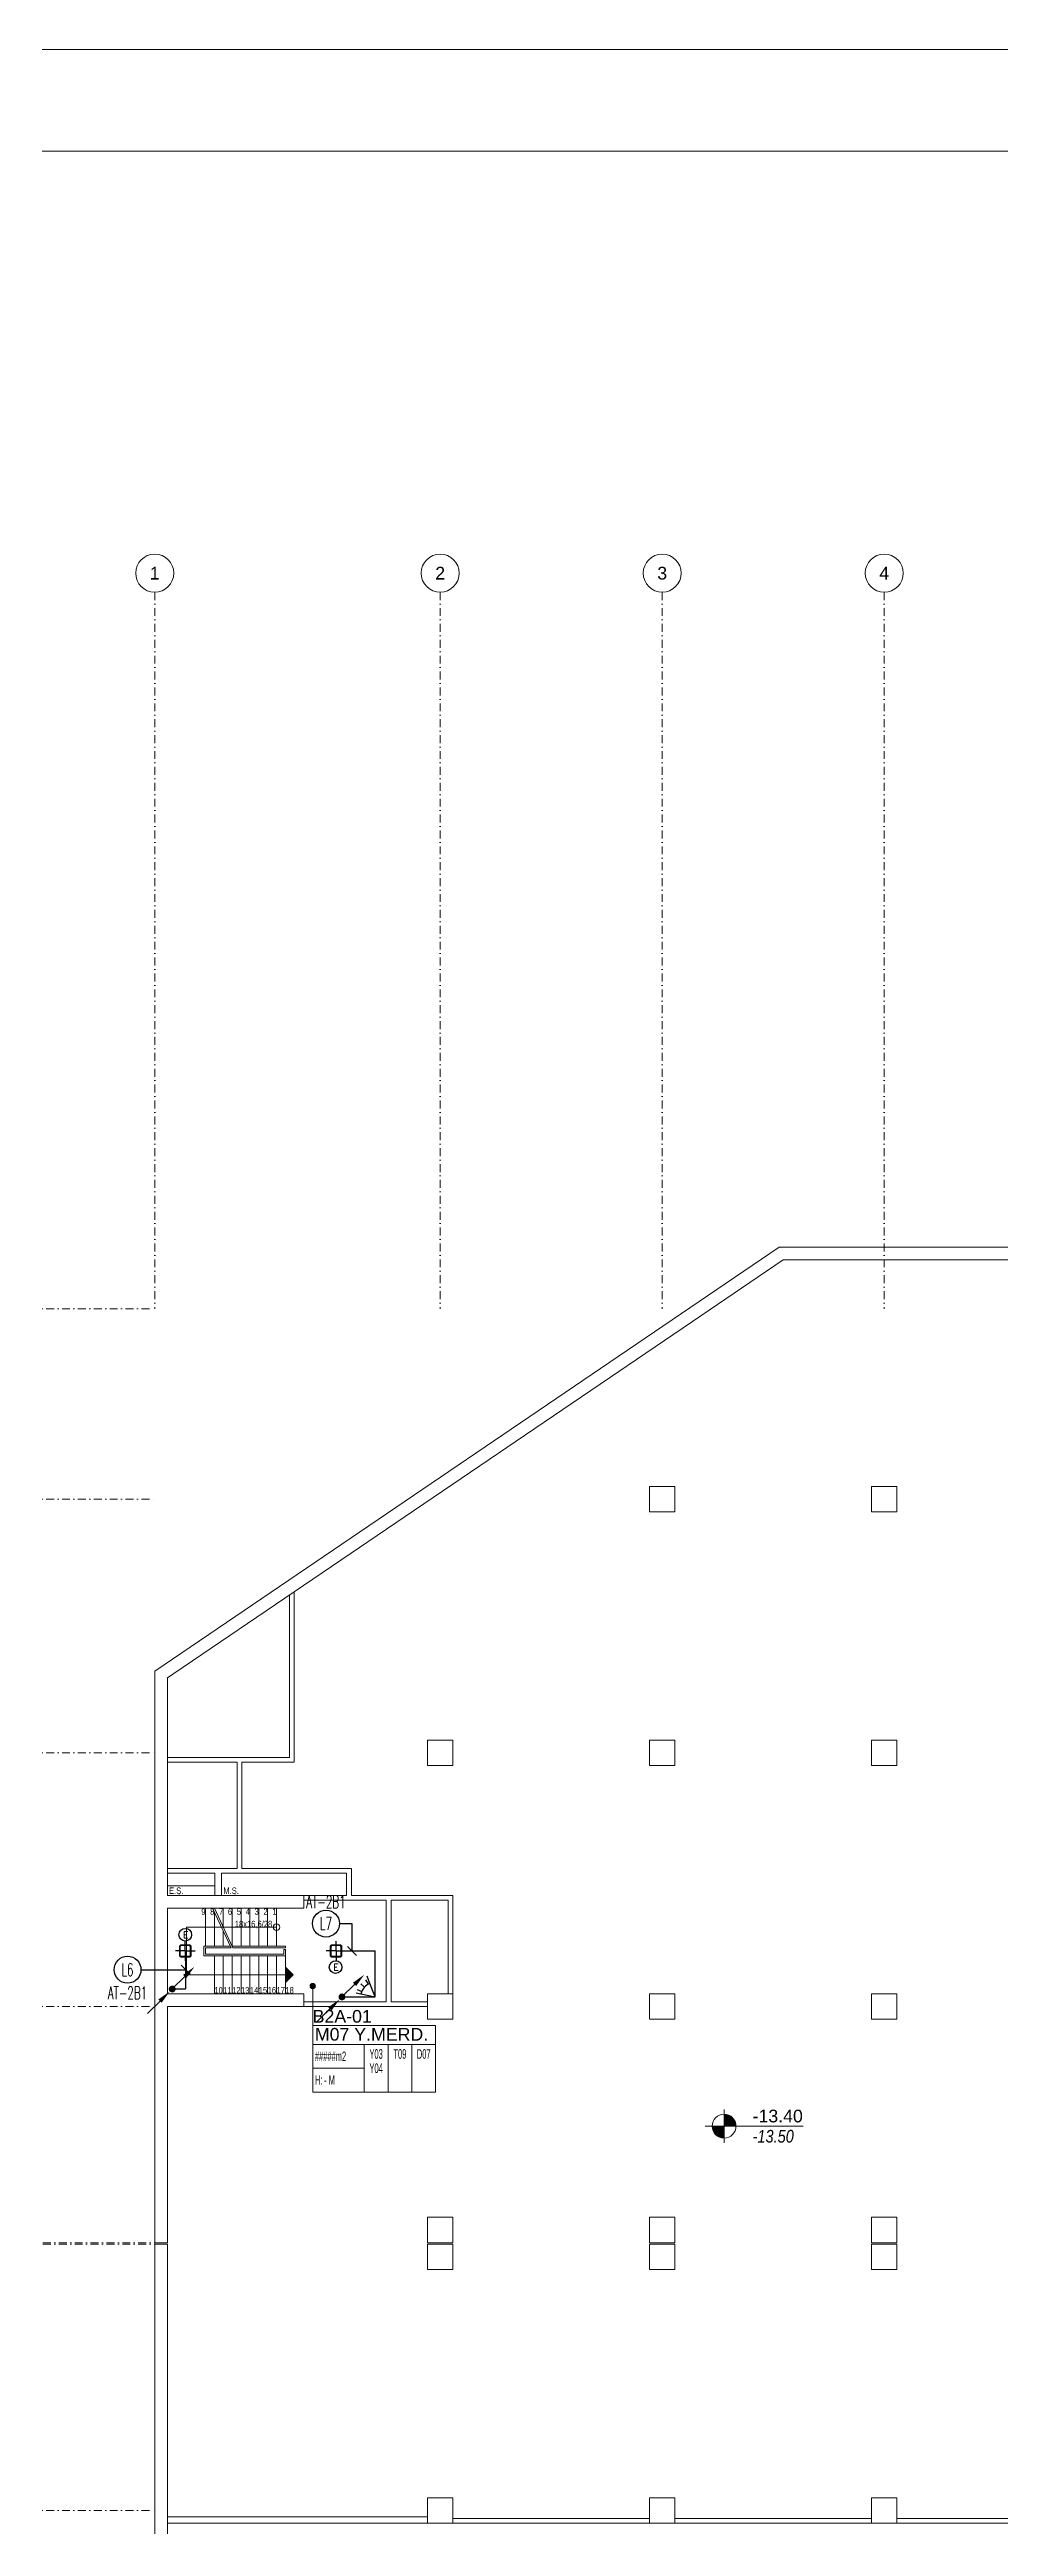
# Model space of a CAD drawing. Header units: metres. Extents: x -13316 to 152404, y -3899 to 30226.
# Drawn here: x 27988 to 30986, y 5110 to 12921 of the extents above; entities that cross this region are included whole.
import ezdxf
from ezdxf.enums import TextEntityAlignment as Align

# ---------------------------------------------------------------- set-up
doc = ezdxf.new("R2010")
doc.units = ezdxf.units.M
doc.header["$LTSCALE"] = 100
doc.header["$MEASUREMENT"] = 0
doc.linetypes.add('DASHDOT2', pattern=[0.5, 0.25, -0.125, 0, -0.125])
doc.layers.get('0').update_dxf_attribs({"color": 9, "lineweight": 9})
for name, color, linetype, lineweight in [('00', 9, 'Continuous', 9), ('01', 9, 'Continuous', 9), ('06D', 9, 'Continuous', 9), ('19', 9, 'Continuous', 9), ('21', 9, 'Continuous', 9), ('21_mahal200', 9, 'Continuous', 9), ('24', 9, 'DASHDOT2', 9), ('40A', 9, 'Continuous', 9), ('E-2x18(W) PL DOWNLIGHT ARMATÜR (SIVAÜSTÜ)', 7, 'Continuous', 30), ('E-ACİL AYDINLATMA KİTİ', 7, 'Continuous', 30), ('E-AŞAĞIDAN GELİP YUKARIYA GİDEN HAT', 7, 'Continuous', 30), ('E-DUVARA MONTE PIR (HAREKET SENSÖRÜ)', 7, 'Continuous', 30), ('E-KABLO', 7, 'Continuous', 30), ('E-LINYE', 7, 'Continuous', 30)]:
    doc.layers.add(name, color=color, linetype=linetype, lineweight=lineweight)
doc.styles.add('Arial', font='arial.ttf', dxfattribs={"height": 2.5})
doc.styles.add('E-YAZI', font='txttw.shx')
doc.styles.add('MuuM_TEXT-ITALIC', font='ARIALNI.TTF')
doc.styles.add('MuuM_TEXT-STANDART', font='ARIALN.TTF')
doc.dimstyles.new('MuuM_DIM200', dxfattribs={"dimscale": 20, "dimtxt": 2, "dimasz": 1, "dimexe": 1, "dimexo": 1, "dimgap": 1, "dimtad": 1, "dimdec": 1, "dimrnd": 0.5, "dimdsep": 46, "dimtxsty": 'MuuM_TEXT-STANDART', "dimblk": 'ARCHTICK', "dimcen": 0, "dimdle": 0.15, "dimclrd": 256, "dimclre": 256, "dimclrt": 256, "dimadec": 0, "dimazin": 0, "dimtfac": 5, "dimtdec": 1, "dimtix": 1, "dimtmove": 2, "dimatfit": 3, "dimldrblk": 'DOT', "dimfxl": 3, "dimfxlon": 1, "dimtolj": 1, "dimlwd": -1, "dimlwe": -1, "dimarcsym": 0})

# ---------------------------------------------------------------- blocks, each defined once
blk = doc.blocks.new('0_aks')
at = {"linetype": 'Continuous'}
blk.add_circle((0, 0), 3, dxfattribs=at)
at = {"style": 'Arial'}
blk.add_attdef('AKS', text='', height=2, dxfattribs=at).set_placement((0, 0), align=Align.MIDDLE_CENTER)
blk = doc.blocks.new('p-akslar_yeni')
at = {"layer": '24'}
for points in [[(6415, 2315.1), (6415, 55)], [(7315, 2315.1), (7315, 55)], [(8015, 2315.1), (8015, 55)], [(8715, 2315.1), (8715, 55)], [(2164.8, 55), (6415, 55)], [(2164.8, -545), (6415, -545)], [(2164.8, -1345), (6415, -1345)], [(2164.8, -2145), (6415, -2145)], [(2164.8, -2790), (2204.8, -2790), (2204.8, -2890), (6415, -2890)], [(2164.8, -2995), (2204.8, -2995), (2204.8, -2895), (6415, -2895)], [(2164.8, -3735), (6415, -3735)]]:
    blk.add_lwpolyline(points, dxfattribs=at)
at = {"layer": '21', "xscale": 20, "yscale": 20, "zscale": 20}
for p, values in [((6415, 2375.1), {'AKS': '1'}), ((7315, 2375.1), {'AKS': '2'}), ((8015, 2375.1), {'AKS': '3'}), ((8715, 2375.1), {'AKS': '4'})]:
    blk.add_blockref('0_aks', p, dxfattribs=at).add_auto_attribs(values)
blk = doc.blocks.new('100_AŞAĞIDAN GELİP YUKARIYA GİDEN HAT')
at = {"layer": 'E-AŞAĞIDAN GELİP YUKARIYA GİDEN HAT', "color": 3, "linetype": 'Continuous'}
for p, q in [((2.47, 2.47), (0, 0)), ((-2.39, -2.38), (-4.86, -4.85))]:
    blk.add_line(p, q, dxfattribs=at)
at = {"layer": 'E-AŞAĞIDAN GELİP YUKARIYA GİDEN HAT', "color": 4, "linetype": 'Continuous', "const_width": 0.675}
blk.add_lwpolyline([(0.34, 0, 1), (-0.34, 0, 1)], format="xyb", close=True, dxfattribs=at)
at = {"layer": 'E-AŞAĞIDAN GELİP YUKARIYA GİDEN HAT', "color": 3, "linetype": 'Continuous'}
for points in [[(2.15, 2.79), (2.79, 2.15), (4.38, 4.38)], [(-2.71, -2.06), (-2.07, -2.7), (-0.48, -0.47)]]:
    blk.add_solid(points, dxfattribs=at)
blk = doc.blocks.new('100_DUVARA MONTE PIR (HAREKET SENSÖRÜ)')
at = {"layer": 'E-DUVARA MONTE PIR (HAREKET SENSÖRÜ)', "color": 4}
for p, q in [((2.72, 0.89), (0, 0)), ((0, 0), (2.23, -1.79)), ((3.64, 1.19), (2.72, 0.89)), ((3.8, 0.53), (2.83, 0.39)), ((2.23, -1.79), (3.45, -2.76)), ((3.31, -1.94), (2.47, -1.44)), ((3.75, -0.8), (2.8, -0.59))]:
    blk.add_line(p, q, dxfattribs=at)
blk.add_arc((0, 0), 2.86, 321.3229, 18.1202, dxfattribs=at)
blk = doc.blocks.new('100_2x18(W) PL DOWNLIGHT ARMATÜR (SIVAÜSTÜ)')
at = {"layer": 'E-2x18(W) PL DOWNLIGHT ARMATÜR (SIVAÜSTÜ)', "color": 4, "ltscale": 0.4}
for q in [(-25, 0), (-25, 0), (0, 25), (0, 25), (0, -25), (25, 0), (0, -25), (25, 0)]:
    blk.add_line((0, 0), q, dxfattribs=at)
at = {"layer": 'E-2x18(W) PL DOWNLIGHT ARMATÜR (SIVAÜSTÜ)', "color": 4}
for p, q in [((-12, 15), (-15, 12)), ((-15, 12), (-15, -12)), ((-11.4, 13.5), (-13.5, 11.4)), ((-13.5, 11.4), (-13.5, -11.4)), ((12, 15), (-12, 15)), ((11.4, 13.5), (-11.4, 13.5)), ((13.5, 11.4), (11.4, 13.5)), ((15, 12), (12, 15)), ((13.5, -11.4), (13.5, 11.4)), ((15, -12), (15, 12)), ((-15, -12), (-12, -15)), ((-13.5, -11.4), (-11.4, -13.5)), ((-12, -15), (12, -15)), ((-11.4, -13.5), (11.4, -13.5)), ((11.4, -13.5), (13.5, -11.4)), ((12, -15), (15, -12))]:
    blk.add_line(p, q, dxfattribs=at)
blk = doc.blocks.new('100_ACİL AYDINLATMA KİTİ')
at = {"layer": 'E-ACİL AYDINLATMA KİTİ', "color": 3}
blk.add_circle((0, 0), 1.25, dxfattribs=at)
at = {"layer": 'E-ACİL AYDINLATMA KİTİ', "color": 3, "style": 'E-YAZI'}
blk.add_text('E', height=1.34, dxfattribs=at).set_placement((-0.45, -0.69))
blk = doc.blocks.new('p-kolon_80x80')
blk.add_lwpolyline([(-40, -40), (40, -40), (40, 40), (-40, 40)], close=True)
blk = doc.blocks.new('2.Bod.Ara.Sitatik Elk.')
at = {"layer": '01'}
blk.add_lwpolyline([(2863.6, 154.4), (1981.2, 154.4), (1695, -40), (1695, -40), (60, -1150.3), (40, -1163.9), (40, -1188.2), (40, -1370), (40, -1370), (40, -1430), (40, -1430), (40, -1850), (470, -1850), (470, -1890), (40, -1890), (40, -2160), (470, -2160), (470, -2200), (40, -2200), (40, -2200), (40, -2200), (40, -2945), (0, -2945), (0, -1142.7), (1968.9, 194.4), (2885.9, 194.4)], dxfattribs=at)
blk.add_lwpolyline([(40, -8750), (40, -8710), (40, -8710), (40, -8710), (40, -8710), (40, -8710), (40, -8710), (40, -8710), (40, -7830), (40, -7770), (40, -7030), (40, -6970), (40, -6230), (40, -6170), (40, -5430), (40, -5370), (40, -4630), (40, -4570), (40, -2950), (0, -2950), (0, -8750), (40, -8750)], close=True, dxfattribs=at)
for p in [(1600, -600), (2300, -600), (900, -1400), (1600, -1400), (2300, -1400), (900, -2200), (1600, -2200), (2300, -2200), (900, -2905), (1600, -2905), (2300, -2905), (900, -2990), (1600, -2990), (2300, -2990), (900, -3790), (1600, -3790), (2300, -3790)]:
    blk.add_blockref('p-kolon_80x80', p, dxfattribs=at)
blk = doc.blocks.new('p-M01-M02_merdiven-1050')
at = {"layer": '19'}
h = blk.add_hatch(color=256, dxfattribs=at)
h.dxf.hatch_style = 1
h.paths.add_polyline_path([(84, -372), (36, -372), (60, -396)])
h = blk.add_hatch(color=256, dxfattribs=at)
h.dxf.hatch_style = 1
edge = h.paths.add_edge_path()
edge.add_arc((210, -344), 10, 270, 630)
at = {"layer": '19', "linetype": 'Continuous'}
for points in [[(210, -344), (210, -120), (210, -60), (60, -60), (60, -372)], [(0, -148), (120, -148)], [(145, -200.7), (145, -120), (125, -120), (125, -120), (125, -367), (140, -367), (140, -372), (120, -372), (120, -367), (120, -115), (120, -115), (150, -115), (150, -198.4)], [(145, -200.7), (270, -142.4)], [(145, -206.3), (270, -148)], [(150, -120), (270, -120)], [(150, -148), (258, -148)], [(0, -176), (120, -176)], [(0, -204), (120, -204)], [(0, -232), (120, -232)], [(150, -176), (198, -176)], [(150, -204), (270, -204)], [(150, -232), (270, -232)], [(210, -176), (270, -176)], [(0, -260), (120, -260)], [(0, -288), (120, -288)], [(150, -260), (270, -260)], [(150, -288), (270, -288)], [(0, -316), (120, -316)], [(0, -344), (120, -344)], [(0, -372), (120, -372)], [(150, -316), (270, -316)], [(150, -344), (270, -344)]]:
    blk.add_lwpolyline(points, dxfattribs=at)
at = {"layer": '19'}
for points in [[(145, -206.3), (270, -148)], [(150, -204), (150, -372), (150, -372), (145, -372), (145, -372), (145, -206.3)]]:
    blk.add_lwpolyline(points, dxfattribs=at)
blk.add_lwpolyline([(84, -372), (36, -372), (60, -396)], close=True, dxfattribs=at)
blk.add_circle((210, -344), 10, dxfattribs=at)
blk = doc.blocks.new('p-m04 formül2a')
at = {"layer": '21', "style": 'MuuM_TEXT-STANDART'}
for s, p in [('9', (120, 249)), ('8', (148, 249)), ('7', (176, 249)), ('6', (204, 249)), ('5', (232, 249)), ('4', (260, 249)), ('3', (288, 249)), ('2', (316, 249)), ('1', (344, 249)), ('18x16,6/28', (330.4, 210))]:
    blk.add_text(s, height=20, dxfattribs=at).set_placement(p, align=Align.RIGHT)
for s, p in [('10', (148, 1)), ('11', (176, 1)), ('12', (204, 1)), ('13', (232, 1)), ('14', (260, 1)), ('15', (288, 1)), ('16', (316, 1)), ('17', (344, 1)), ('18', (372, 1))]:
    blk.add_text(s, height=20, dxfattribs=at).set_placement(p)
blk = doc.blocks.new('0_elevationtarget-p-bk')
h = blk.add_hatch(color=250)
h.paths.add_polyline_path([(1.88, 0, 0.414214), (0, 1.88), (0, 0)])
h.paths.add_polyline_path([(0, 0), (-1.88, 0, 0.414214), (0, -1.88)])
blk.add_line((0, -2.62), (0, 2.62))
blk.add_lwpolyline([(12.45, 0), (-3, 0)])
blk.add_circle((0, 0), 1.88)
at = {"style": 'Arial'}
blk.add_attdef('BITMISKOT', text='', height=2, dxfattribs=at).set_placement((4.5, 0), align=Align.BOTTOM_LEFT)
at = {"style": 'MuuM_TEXT-ITALIC'}
blk.add_attdef('FINISHINGFLOORLEVEL', text='', height=2, dxfattribs=at).set_placement((4.5, -0.59), align=Align.TOP_LEFT)
blk = doc.blocks.new('0_roomno2')
blk.add_lwpolyline([(19.38, -10.5), (0, -10.5), (0, 0), (19.38, 0)], close=True)
for points in [[(0, -3), (19.38, -3)], [(8.12, -3), (8.12, -10.5)], [(11.88, -3), (11.88, -10.5)], [(15.62, -3), (15.62, -10.5)], [(0, -6.75), (8.12, -6.75)]]:
    blk.add_lwpolyline(points)
at = {"style": 'MuuM_TEXT-STANDART', "width": 0.6}
blk.add_text('H:', height=1.5, dxfattribs=at).set_placement((0.35, -8.61), align=Align.MIDDLE_LEFT)
at = {"style": 'Arial'}
blk.add_attdef('ODANO', (0, 1.17), '', height=2, dxfattribs=at)
blk.add_attdef('MEKANADI', text='', height=2, dxfattribs=at).set_placement((0.35, -3), align=Align.BOTTOM_LEFT)
at = {"style": 'MuuM_TEXT-STANDART', "width": 0.6}
for tag, p in [('YER01', (10, -4.5)), ('TAVAN01', (13.75, -4.5)), ('DUVAR01', (17.5, -4.5)), ('YER02', (10, -6.75)), ('TAVAN02', (13.75, -6.75)), ('DUVAR02', (17.5, -6.75)), ('YER03', (10, -9)), ('TAVAN03', (13.75, -9)), ('DUVAR03', (17.5, -9))]:
    blk.add_attdef(tag, text='', height=1.5, dxfattribs=at).set_placement(p, align=Align.MIDDLE_CENTER)
for tag, p in [('M2', (0.35, -4.88)), ('TEMIZTAVANYUKSEKLIGI', (1.8, -8.61))]:
    blk.add_attdef(tag, text='', height=1.5, dxfattribs=at).set_placement(p, align=Align.MIDDLE_LEFT)
blk = doc.blocks.new('_ArchTick')
at = {"color": 0, "linetype": 'ByBlock', "const_width": 0.15}
blk.add_lwpolyline([(-0.5, -0.5), (0.5, 0.5)], dxfattribs=at)
blk = doc.blocks.new('_Dot')
at = {"color": 0, "linetype": 'ByBlock', "lineweight": -2}
blk.add_line((-0.5, 0), (-1, 0), dxfattribs=at)
at = {"color": 0, "linetype": 'ByBlock', "const_width": 0.5}
blk.add_lwpolyline([(-0.25, 0, 1), (0.25, 0, 1)], format="xyb", close=True, dxfattribs=at)
blk = doc.blocks.new('2.Bod.Ara.Mimari Elk.')
at = {"layer": '00'}
for points in [[(40, -1415), (425, -1415), (425, -902.4)], [(440, -892.2), (440, -1430), (275, -1430)], [(40, -1430), (260, -1430)], [(260, -1765), (260, -1430)], [(275, -1430), (275, -1765)], [(410, -1430), (440, -1430)], [(190, -1850), (190, -1780), (40, -1780), (40, -1765), (260, -1765)], [(605, -1850), (605, -1780), (210, -1780), (210, -1850)], [(275, -1765), (620, -1765), (620, -1850)], [(605, -1850), (470, -1850), (470, -1865), (730, -1865), (730, -2185), (470, -2185), (470, -2200), (860, -2200), (860, -2185), (765, -2185), (765, -2185), (765, -2185), (765, -2185), (745, -2185), (745, -1865), (925, -1865), (925, -2160), (940, -2160), (940, -1850), (620, -1850)]]:
    blk.add_lwpolyline(points, dxfattribs=at)
for points in [[(860, -3830), (40, -3830), (40, -3810), (860, -3810)], [(940, -3830), (1560, -3830), (1560, -3815), (940, -3815)], [(1640, -3830), (2260, -3830), (2260, -3815), (1640, -3815)], [(2960, -3830), (2340, -3830), (2340, -3815), (2960, -3815)]]:
    blk.add_lwpolyline(points, close=True, dxfattribs=at)
at = {"layer": '06D'}
blk.add_lwpolyline([(190, -1850), (40, -1850), (40, -1820), (190, -1820), (190, -1850)], dxfattribs=at)
at = {"rotation": 90}
blk.add_blockref('p-M01-M02_merdiven-1050', (40, -2160), dxfattribs=at)
blk.add_blockref('p-m04 formül2a', (40, -2160))
at = {"layer": '21', "xscale": 20, "yscale": 20, "zscale": 20}
blk.add_blockref('0_elevationtarget-p-bk', (1795, -2577.6), dxfattribs=at).add_auto_attribs({'BITMISKOT': '-13.40', 'FINISHINGFLOORLEVEL': '-13.50'})
at = {"layer": '21_mahal200'}
ref = blk.add_blockref('0_roomno2', (498, -2259.9), dxfattribs=dict(at, xscale=20, yscale=20, zscale=20))
ref.add_attrib('ODANO', 'B2A-01', (498, -2251.2), dxfattribs={"layer": '0', "height": 40, "style": 'Arial'})
ref.add_attrib('MEKANADI', 'M07 Y.MERD.', dxfattribs={"layer": '0', "height": 40, "style": 'Arial'}).set_placement((505, -2319.9), align=Align.BOTTOM_LEFT)
ref.add_attrib('M2', '#####m2', dxfattribs={"layer": '0', "height": 30, "style": 'MuuM_TEXT-STANDART', "width": 0.6}).set_placement((505, -2357.4), align=Align.MIDDLE_LEFT)
ref.add_attrib('TEMIZTAVANYUKSEKLIGI', '- M', dxfattribs={"layer": '0', "height": 30, "style": 'MuuM_TEXT-STANDART', "width": 0.6}).set_placement((534, -2432), align=Align.MIDDLE_LEFT)
ref.add_attrib('YER01', 'Y03', dxfattribs={"layer": '0', "height": 30, "style": 'MuuM_TEXT-STANDART', "width": 0.6}).set_placement((698, -2349.9), align=Align.MIDDLE_CENTER)
ref.add_attrib('TAVAN01', 'T09', dxfattribs={"layer": '0', "height": 30, "style": 'MuuM_TEXT-STANDART', "width": 0.6}).set_placement((773, -2349.9), align=Align.MIDDLE_CENTER)
ref.add_attrib('DUVAR01', 'D07', dxfattribs={"layer": '0', "height": 30, "style": 'MuuM_TEXT-STANDART', "width": 0.6}).set_placement((848, -2349.9), align=Align.MIDDLE_CENTER)
ref.add_attrib('YER02', 'Y04', dxfattribs={"layer": '0', "height": 30, "style": 'MuuM_TEXT-STANDART', "width": 0.6}).set_placement((698, -2394.9), align=Align.MIDDLE_CENTER)
at = {"layer": '21', "style": 'MuuM_TEXT-STANDART'}
for s, p in [('E.Ş.', (45, -1844.9)), ('M.Ş.', (216.3, -1844.9))]:
    blk.add_text(s, height=20, dxfattribs=at).set_placement(p)
at = {"layer": '21_mahal200'}
blk.add_leader([(498, -2135.8), (498, -2259.9)], dimstyle='MuuM_DIM200', override={"dimasz": 1, "dimfxl": 10}, dxfattribs=at)

msp = doc.modelspace()

# ---------------------------------------------------------------- linework, layer by layer
at = {"layer": '40A'}
for points in [[(46479.28, -3898.56), (18479.28, -3898.56), (18479.28, 12921.44), (46479.28, 12921.44)], [(18799.28, 12601.44), (44319.52, 12601.44), (44319.52, -3578.56), (18799.28, -3578.56)]]:
    msp.add_lwpolyline(points, close=True, dxfattribs=at)
at = {"layer": 'E-KABLO', "color": 6}
for p, q in [((28417.5, 6893.92), (28417.5, 6805)), ((28922.6, 6925), (29015, 6925)), ((29015, 6780), (29015, 6925)), ((28375, 6805), (28417.5, 6805)), ((28910.41, 6780), (29015, 6780))]:
    msp.add_line(p, q, dxfattribs=at)
at = {"layer": 'E-LINYE', "color": 7, "linetype": 'Continuous'}
for p, q in [((28902.38, 7011.4), (28941.5, 7011.4)), ((28941.5, 7011.4), (28941.5, 6925)), ((28403.36, 6879.95), (28431.64, 6851.66)), ((28927.35, 6939.14), (28955.64, 6910.86)), ((28276.65, 6865.81), (28417.5, 6865.81))]:
    msp.add_line(p, q, dxfattribs=at)
for centre in [(28859.94, 7011.4), (28234.2, 6865.81)]:
    msp.add_circle(centre, 42.44, dxfattribs=at)

# ---------------------------------------------------------------- block references
at = {"layer": '06D'}
for name in ['2.Bod.Ara.Sitatik Elk.', '2.Bod.Ara.Mimari Elk.']:
    msp.add_blockref(name, (28320, 8950), dxfattribs=at)
at = {"layer": '24'}
msp.add_blockref('p-akslar_yeni', (21905, 8895), dxfattribs=at)
at = {"layer": 'E-2x18(W) PL DOWNLIGHT ARMATÜR (SIVAÜSTÜ)', "color": 6, "xscale": 1.243104, "yscale": 1.243104, "zscale": 1.243104}
for p in [(28416.35, 6925), (28891.52, 6925)]:
    msp.add_blockref('100_2x18(W) PL DOWNLIGHT ARMATÜR (SIVAÜSTÜ)', p, dxfattribs=at)
at = {"layer": 'E-ACİL AYDINLATMA KİTİ', "xscale": 16, "yscale": 16, "zscale": 16}
for p in [(28416.35, 6976.09), (28890.37, 6873.91)]:
    msp.add_blockref('100_ACİL AYDINLATMA KİTİ', p, dxfattribs=at)
at = {"layer": 'E-AŞAĞIDAN GELİP YUKARIYA GİDEN HAT', "xscale": 16, "yscale": 16, "zscale": 16}
for p in [(28375, 6805), (28910.41, 6780)]:
    msp.add_blockref('100_AŞAĞIDAN GELİP YUKARIYA GİDEN HAT', p, dxfattribs=at)
at = {"layer": 'E-DUVARA MONTE PIR (HAREKET SENSÖRÜ)', "xscale": 15.99999999999999, "yscale": 15.99999999999999, "zscale": 15.99999999999999, "rotation": 149.7790717340553}
msp.add_blockref('100_DUVARA MONTE PIR (HAREKET SENSÖRÜ)', (29015, 6780), dxfattribs=at)

# ---------------------------------------------------------------- texts
at = {"layer": 'E-LINYE', "color": 3, "linetype": 'Continuous', "style": 'E-YAZI', "width": 0.6}
for s, p in [('AT-2B1', (28859.94, 7080.03)), ('L7', (28859.94, 7011.4)), ('L6', (28234.2, 6865.81)), ('AT-2B1', (28234.2, 6792.94))]:
    msp.add_text(s, height=40, dxfattribs=at).set_placement(p, align=Align.MIDDLE_CENTER)

doc.saveas('drawing.dxf')
